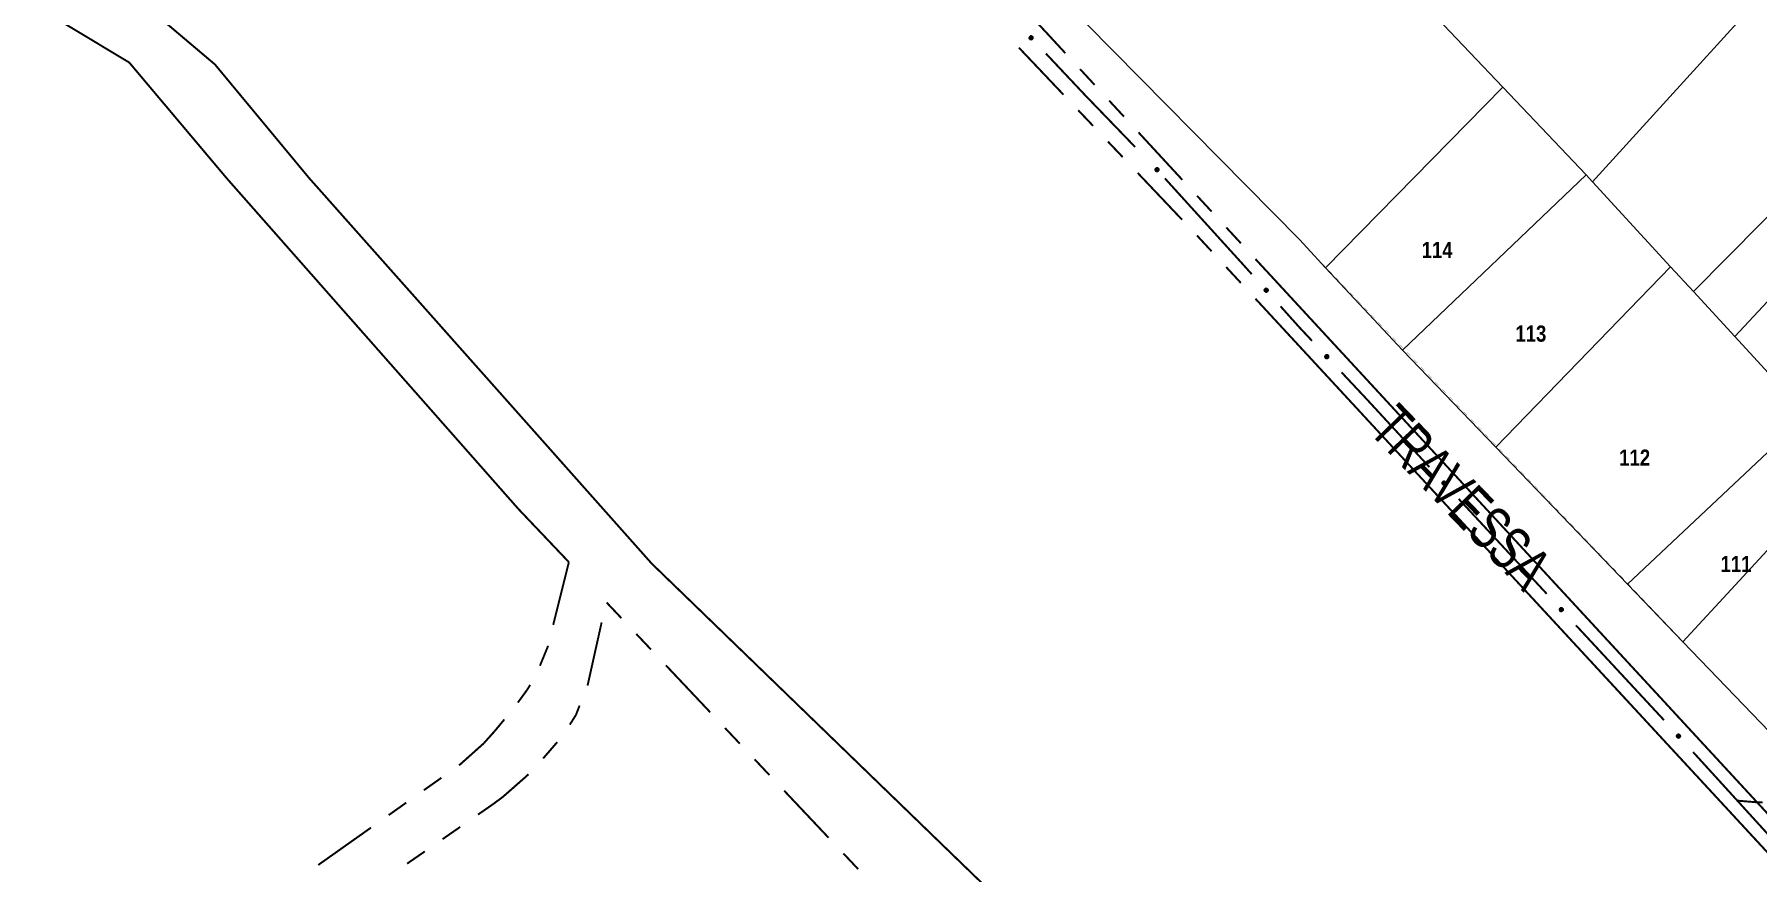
# Model space of a CAD drawing. Extents: x 201549 to 203722, y 4857623 to 4859778.
# Drawn here: x 202201.3 to 202361.1, y 4858928.5 to 4859006.3 of the extents above; entities that cross this region are included whole.
import ezdxf
from ezdxf.enums import TextEntityAlignment as Align

# ---------------------------------------------------------------- set-up
doc = ezdxf.new("R2010")
doc.units = 0
doc.header["$LTSCALE"] = 1.5
doc.header["$MEASUREMENT"] = 0
for name, color, linetype in [('CD-MALHA-LOTES', 40, 'CONTINUOUS'), ('RU-QUADRAS', 6, 'CONTINUOUS'), ('SV-CAMINHO-TRILHA', 20, 'CONTINUOUS'), ('SV-EIXO-RUA-N-PAV', 6, 'CONTINUOUS'), ('SV-RUA-NAO-PAV-S-GUIA-C-GUIA', 7, 'CONTINUOUS'), ('SV-TXT-RUA-N-PAV-S-GUIA-C-GUIA', 7, 'CONTINUOUS'), ('Th_NmrPort', 1, 'CONTINUOUS')]:
    doc.layers.add(name, color=color, linetype=linetype)
doc.styles.add('ARIAL', font='ARIAL.TTF')
doc.styles.get("Standard").update_dxf_attribs({"font": 'swisscbo.ttf'})

msp = doc.modelspace()

# ---------------------------------------------------------------- linework, layer by layer
at = {"layer": 'CD-MALHA-LOTES', "linetype": 'Continuous'}
for p, q in [((202363.32, 4859011.95), (202345.77, 4858992.62)), ((202295.95, 4859010.22), (202318.59, 4858987.26)), ((202337.44, 4859001.41), (202331.34, 4859007.85)), ((202337.44, 4859001.41), (202321.02, 4858984.66)), ((202345.17, 4858993.26), (202337.44, 4859001.41)), ((202373.81, 4859001.37), (202355.13, 4858982.44)), ((202358.96, 4858978.28), (202377.26, 4858997.89)), ((202345.17, 4858993.26), (202328.15, 4858977.02)), ((202345.77, 4858992.62), (202345.17, 4858993.26)), ((202353.01, 4858984.74), (202345.77, 4858992.62)), ((202318.59, 4858987.26), (202321.02, 4858984.66)), ((202321.02, 4858984.66), (202328.15, 4858977.02)), ((202353.01, 4858984.74), (202336.8, 4858968.01)), ((202355.13, 4858982.44), (202353.01, 4858984.74)), ((202358.96, 4858978.28), (202355.13, 4858982.44)), ((202363.47, 4858973.37), (202358.96, 4858978.28)), ((202328.15, 4858977.02), (202336.8, 4858968.01)), ((202349.02, 4858955.29), (202365.66, 4858970.98)), ((202336.8, 4858968.01), (202349.02, 4858955.29)), ((202354.15, 4858949.94), (202369.59, 4858966.71)), ((202349.02, 4858955.29), (202354.15, 4858949.94)), ((202354.15, 4858949.94), (202366.79, 4858936.78))]:
    msp.add_line(p, q, dxfattribs=at)
at = {"layer": 'RU-QUADRAS', "linetype": 'Continuous'}
for points in [[(202235.76, 4859163.26, 0.01, 0.01, 0), (202262.39, 4859206.94, 0.01, 0.01, 0.0046157096), (202425.84, 4859034.45, 0.01, 0.01, 0), (202399.09, 4858988.36, 0.01, 0.01, -0.0031617003), (202288.74, 4859106.89, 0.01, 0.01, 0)], [(202203.9, 4859110.57, 0.01, 0.01, 0), (202227.97, 4859155.4, 0.01, 0.01, 0), (202314.16, 4859063.99, 0.01, 0.01, 0), (202315.31, 4859065.1, 0.01, 0.01, 0), (202340.93, 4859035.3, 0.01, 0.01, 0), (202348.92, 4859026.47, 0.01, 0.01, 0), (202381.61, 4858993.5, 0.01, 0.01, 0), (202398.87, 4858975.05, 0.01, 0.01, 0.0176012615), (202366.79, 4858936.78, 0.01, 0.01, 0), (202318.59, 4858987.26, 0.01, 0.01, 0), (202273.34, 4859033.15, 0.01, 0.01, 0), (202275.98, 4859036.07, 0.01, 0.01, 0)]]:
    msp.add_lwpolyline(points, format="xyseb", close=True, dxfattribs=at)
at = {"layer": 'SV-CAMINHO-TRILHA', "const_width": 0.18}
for points in [[(202360.939253, 4858935.058922), (202360.814433, 4858935.072165)], [(202361.560326, 4858935.039734), (202360.939253, 4858935.058922)]]:
    msp.add_lwpolyline(points, dxfattribs=at)
at = {"layer": 'SV-EIXO-RUA-N-PAV'}
for points in [[(202293.684511, 4859006.16479), (202293.733413, 4859006.164009), (202293.775282, 4859006.153338), (202293.807642, 4859006.134387), (202293.83187, 4859006.110184), (202293.853868, 4859006.082632), (202293.869918, 4859006.04996), (202293.8797, 4859006.009752), (202293.879261, 4859005.960691), (202293.86551, 4859005.918518), (202293.848628, 4859005.885799), (202293.824846, 4859005.859082), (202293.797722, 4859005.838161), (202293.763233, 4859005.822611), (202293.722389, 4859005.813096), (202293.673067, 4859005.814732), (202293.632091, 4859005.825475), (202293.601273, 4859005.844627), (202293.574565, 4859005.868707), (202293.552444, 4859005.897105), (202293.536873, 4859005.929267), (202293.527368, 4859005.970407), (202293.529627, 4859006.019067), (202293.539875, 4859006.060057), (202293.55859, 4859006.091137), (202293.582888, 4859006.116897), (202293.610255, 4859006.139297), (202293.642425, 4859006.156798), (202293.684511, 4859006.16479)], [(202293.684511, 4859006.16479), (202293.733413, 4859006.164009), (202293.775282, 4859006.153338), (202293.807642, 4859006.134387), (202293.83187, 4859006.110184), (202293.853868, 4859006.082632), (202293.869918, 4859006.04996), (202293.8797, 4859006.009752), (202293.879261, 4859005.960691), (202293.86551, 4859005.918518), (202293.848628, 4859005.885799), (202293.824846, 4859005.859082), (202293.797722, 4859005.838161), (202293.763233, 4859005.822611), (202293.722389, 4859005.813096), (202293.673067, 4859005.814732), (202293.632091, 4859005.825475), (202293.601273, 4859005.844627), (202293.574565, 4859005.868707), (202293.552444, 4859005.897105), (202293.536873, 4859005.929267), (202293.527368, 4859005.970407), (202293.529627, 4859006.019067), (202293.539875, 4859006.060057), (202293.55859, 4859006.091137), (202293.582888, 4859006.116897), (202293.610255, 4859006.139297), (202293.642425, 4859006.156798), (202293.684511, 4859006.16479)], [(202305.368405, 4858993.927778), (202305.417285, 4858993.9261), (202305.458952, 4858993.914664), (202305.490958, 4858993.895122), (202305.514739, 4858993.870479), (202305.536228, 4858993.842528), (202305.551677, 4858993.809568), (202305.560719, 4858993.769187), (202305.559381, 4858993.720142), (202305.54486, 4858993.678229), (202305.527381, 4858993.645825), (202305.503112, 4858993.619548), (202305.475609, 4858993.599128), (202305.440841, 4858993.584213), (202305.39983, 4858993.575449), (202305.350546, 4858993.577988), (202305.309774, 4858993.58948), (202305.279312, 4858993.609195), (202305.25305, 4858993.63376), (202305.231453, 4858993.662558), (202305.216475, 4858993.695001), (202305.207725, 4858993.736308), (202305.210876, 4858993.784918), (202305.221874, 4858993.825714), (202305.241155, 4858993.856445), (202305.265922, 4858993.881756), (202305.293694, 4858993.90365), (202305.326181, 4858993.920559), (202305.368405, 4858993.927778)], [(202305.368405, 4858993.927778), (202305.417285, 4858993.9261), (202305.458952, 4858993.914664), (202305.490958, 4858993.895122), (202305.514739, 4858993.870479), (202305.536228, 4858993.842528), (202305.551677, 4858993.809568), (202305.560719, 4858993.769187), (202305.559381, 4858993.720142), (202305.54486, 4858993.678229), (202305.527381, 4858993.645825), (202305.503112, 4858993.619548), (202305.475609, 4858993.599128), (202305.440841, 4858993.584213), (202305.39983, 4858993.575449), (202305.350546, 4858993.577988), (202305.309774, 4858993.58948), (202305.279312, 4858993.609195), (202305.25305, 4858993.63376), (202305.231453, 4858993.662558), (202305.216475, 4858993.695001), (202305.207725, 4858993.736308), (202305.210876, 4858993.784918), (202305.221874, 4858993.825714), (202305.241155, 4858993.856445), (202305.265922, 4858993.881756), (202305.293694, 4858993.90365), (202305.326181, 4858993.920559), (202305.368405, 4858993.927778)], [(202315.489638, 4858982.744495), (202315.538505, 4858982.742499), (202315.580096, 4858982.73079), (202315.611975, 4858982.711041), (202315.635594, 4858982.686243), (202315.656901, 4858982.658152), (202315.672134, 4858982.625091), (202315.680912, 4858982.584653), (202315.679254, 4858982.535618), (202315.66446, 4858982.4938), (202315.646769, 4858982.461511), (202315.62233, 4858982.435393), (202315.594694, 4858982.415152), (202315.55983, 4858982.400465), (202315.518762, 4858982.391968), (202315.469496, 4858982.394829), (202315.4288, 4858982.406588), (202315.398467, 4858982.4265), (202315.372366, 4858982.451236), (202315.350957, 4858982.480175), (202315.336191, 4858982.512714), (202315.327711, 4858982.554078), (202315.331179, 4858982.602667), (202315.342443, 4858982.64339), (202315.361925, 4858982.673994), (202315.386856, 4858982.699143), (202315.414771, 4858982.720856), (202315.447367, 4858982.737552), (202315.489638, 4858982.744495)], [(202315.489638, 4858982.744495), (202315.538505, 4858982.742499), (202315.580096, 4858982.73079), (202315.611975, 4858982.711041), (202315.635594, 4858982.686243), (202315.656901, 4858982.658152), (202315.672134, 4858982.625091), (202315.680912, 4858982.584653), (202315.679254, 4858982.535618), (202315.66446, 4858982.4938), (202315.646769, 4858982.461511), (202315.62233, 4858982.435393), (202315.594694, 4858982.415152), (202315.55983, 4858982.400465), (202315.518762, 4858982.391968), (202315.469496, 4858982.394829), (202315.4288, 4858982.406588), (202315.398467, 4858982.4265), (202315.372366, 4858982.451236), (202315.350957, 4858982.480175), (202315.336191, 4858982.512714), (202315.327711, 4858982.554078), (202315.331179, 4858982.602667), (202315.342443, 4858982.64339), (202315.361925, 4858982.673994), (202315.386856, 4858982.699143), (202315.414771, 4858982.720856), (202315.447367, 4858982.737552), (202315.489638, 4858982.744495)], [(202321.144438, 4858976.231274), (202321.095538, 4858976.23217), (202321.053694, 4858976.24294), (202321.021379, 4858976.261968), (202320.997208, 4858976.286228), (202320.975275, 4858976.313832), (202320.959302, 4858976.346542), (202320.949616, 4858976.386773), (202320.950171, 4858976.435833), (202320.964021, 4858976.477973), (202320.980981, 4858976.510652), (202321.004826, 4858976.537312), (202321.032, 4858976.55817), (202321.066525, 4858976.573638), (202321.107391, 4858976.583056), (202321.156709, 4858976.581304), (202321.19766, 4858976.570464), (202321.228433, 4858976.551239), (202321.255084, 4858976.527096), (202321.277138, 4858976.498646), (202321.292632, 4858976.466447), (202321.30204, 4858976.425284), (202321.299666, 4858976.37663), (202321.289321, 4858976.335664), (202321.270533, 4858976.304629), (202321.246173, 4858976.278926), (202321.218754, 4858976.256591), (202321.186542, 4858976.239166), (202321.144438, 4858976.231274)], [(202332.020096, 4858964.497225), (202331.971204, 4858964.498517), (202331.929449, 4858964.509625), (202331.897289, 4858964.528913), (202331.873315, 4858964.553368), (202331.851606, 4858964.581149), (202331.835898, 4858964.613986), (202331.826538, 4858964.654294), (202331.82749, 4858964.703348), (202331.84168, 4858964.745375), (202331.858903, 4858964.777916), (202331.882964, 4858964.804383), (202331.910305, 4858964.82502), (202331.944954, 4858964.840208), (202331.985895, 4858964.849295), (202332.035197, 4858964.847145), (202332.076059, 4858964.835974), (202332.106675, 4858964.8165), (202332.13313, 4858964.792143), (202332.154953, 4858964.763515), (202332.170187, 4858964.731192), (202332.179262, 4858964.689955), (202332.176494, 4858964.641321), (202332.165818, 4858964.60044), (202332.14678, 4858964.569558), (202332.122213, 4858964.544053), (202332.094614, 4858964.52194), (202332.062262, 4858964.504776), (202332.020096, 4858964.497225)], [(202342.895276, 4858952.760933), (202342.846381, 4858952.762082), (202342.804593, 4858952.773067), (202342.772377, 4858952.792261), (202342.748331, 4858952.816645), (202342.72654, 4858952.844362), (202342.710736, 4858952.877153), (202342.701257, 4858952.917434), (202342.702065, 4858952.96649), (202342.716132, 4858953.008558), (202342.733259, 4858953.041149), (202342.757242, 4858953.067687), (202342.784522, 4858953.088404), (202342.819127, 4858953.103694), (202342.860041, 4858953.112902), (202342.909349, 4858953.110896), (202342.950243, 4858953.099845), (202342.980917, 4858953.080462), (202343.007443, 4858953.056182), (202343.029351, 4858953.027619), (202343.044679, 4858952.995341), (202343.053875, 4858952.95413), (202343.05125, 4858952.905489), (202343.040694, 4858952.864576), (202343.021747, 4858952.833638), (202342.997255, 4858952.808061), (202342.969721, 4858952.785867), (202342.93742, 4858952.768608), (202342.895276, 4858952.760933)], [(202353.764904, 4858941.021454), (202353.716022, 4858941.023063), (202353.674339, 4858941.034441), (202353.642306, 4858941.053938), (202353.618491, 4858941.078548), (202353.596962, 4858941.106469), (202353.581468, 4858941.139408), (202353.572369, 4858941.179776), (202353.573639, 4858941.228822), (202353.588102, 4858941.270756), (202353.605536, 4858941.303184), (202353.629767, 4858941.329495), (202353.657242, 4858941.349954), (202353.691989, 4858941.364917), (202353.732988, 4858941.373738), (202353.782275, 4858941.371268), (202353.823063, 4858941.359832), (202353.853553, 4858941.340161), (202353.879849, 4858941.315632), (202353.901486, 4858941.286864), (202353.916509, 4858941.254442), (202353.925317, 4858941.213147), (202353.922234, 4858941.164533), (202353.911293, 4858941.123721), (202353.892055, 4858941.092964), (202353.867323, 4858941.067618), (202353.839581, 4858941.045685), (202353.807119, 4858941.028731), (202353.764904, 4858941.021454)]]:
    msp.add_lwpolyline(points, close=True, dxfattribs=at)
for points in [[(202293.527368, 4859005.970407), (202293.722389, 4859005.813096)], [(202293.527368, 4859005.970407), (202293.722389, 4859005.813096)], [(202293.529627, 4859006.019067), (202293.763233, 4859005.822611)], [(202293.529627, 4859006.019067), (202293.763233, 4859005.822611)], [(202293.532243, 4859005.99299), (202293.740352, 4859005.819719)], [(202293.532243, 4859005.99299), (202293.740352, 4859005.819719)], [(202293.535509, 4859006.037295), (202293.776471, 4859005.83311)], [(202293.535509, 4859006.037295), (202293.776471, 4859005.83311)], [(202293.536873, 4859005.929267), (202293.673067, 4859005.814732)], [(202293.536873, 4859005.929267), (202293.673067, 4859005.814732)], [(202293.537628, 4859005.947458), (202293.692072, 4859005.819244)], [(202293.537628, 4859005.947458), (202293.692072, 4859005.819244)], [(202293.539875, 4859006.060057), (202293.797722, 4859005.838161)], [(202293.539875, 4859006.060057), (202293.797722, 4859005.838161)], [(202293.548096, 4859005.910461), (202293.647825, 4859005.824439)], [(202293.548096, 4859005.910461), (202293.647825, 4859005.824439)], [(202293.551051, 4859006.072543), (202293.80885, 4859005.850475)], [(202293.551051, 4859006.072543), (202293.80885, 4859005.850475)], [(202293.552444, 4859005.897105), (202293.632091, 4859005.825475)], [(202293.552444, 4859005.897105), (202293.632091, 4859005.825475)], [(202293.55859, 4859006.091137), (202293.824846, 4859005.859082)], [(202293.55859, 4859006.091137), (202293.824846, 4859005.859082)], [(202293.572205, 4859006.10183), (202293.833629, 4859005.87193)], [(202293.572205, 4859006.10183), (202293.833629, 4859005.87193)], [(202293.582888, 4859006.116897), (202293.848628, 4859005.885799)], [(202293.582888, 4859006.116897), (202293.848628, 4859005.885799)], [(202293.599965, 4859006.126091), (202293.854958, 4859005.907003)], [(202293.599965, 4859006.126091), (202293.854958, 4859005.907003)], [(202293.610255, 4859006.139297), (202293.86551, 4859005.918518)], [(202293.610255, 4859006.139297), (202293.86551, 4859005.918518)], [(202293.629479, 4859006.144507), (202293.869564, 4859005.943244)], [(202293.629479, 4859006.144507), (202293.869564, 4859005.943244)], [(202293.642425, 4859006.156798), (202293.879261, 4859005.960691)], [(202293.642425, 4859006.156798), (202293.879261, 4859005.960691)], [(202293.662735, 4859006.158949), (202293.875695, 4859005.986498)], [(202293.662735, 4859006.158949), (202293.875695, 4859005.986498)], [(202293.684511, 4859006.16479), (202293.8797, 4859006.009752)], [(202293.684511, 4859006.16479), (202293.8797, 4859006.009752)], [(202293.711131, 4859006.163282), (202293.869433, 4859006.034952)], [(202293.711131, 4859006.163282), (202293.869433, 4859006.034952)], [(202293.733413, 4859006.164009), (202293.869918, 4859006.04996)], [(202293.733413, 4859006.164009), (202293.869918, 4859006.04996)], [(202293.757307, 4859006.158029), (202293.855107, 4859006.072065)], [(202293.757307, 4859006.158029), (202293.855107, 4859006.072065)], [(202293.775282, 4859006.153338), (202293.853868, 4859006.082632)], [(202293.775282, 4859006.153338), (202293.853868, 4859006.082632)], [(202305.207725, 4858993.736308), (202305.39983, 4858993.575449)], [(202305.207725, 4858993.736308), (202305.39983, 4858993.575449)], [(202305.210876, 4858993.784918), (202305.440841, 4858993.584213)], [(202305.210876, 4858993.784918), (202305.440841, 4858993.584213)], [(202305.213014, 4858993.758798), (202305.417911, 4858993.581741)], [(202305.213014, 4858993.758798), (202305.417911, 4858993.581741)], [(202305.216475, 4858993.695001), (202305.350546, 4858993.577988)], [(202305.216475, 4858993.695001), (202305.350546, 4858993.577988)], [(202305.217092, 4858993.803036), (202305.45427, 4858993.594468)], [(202305.217092, 4858993.803036), (202305.45427, 4858993.594468)], [(202305.217563, 4858993.713175), (202305.369631, 4858993.582151)], [(202305.217563, 4858993.713175), (202305.369631, 4858993.582151)], [(202305.221874, 4858993.825714), (202305.475609, 4858993.599128)], [(202305.221874, 4858993.825714), (202305.475609, 4858993.599128)], [(202305.227351, 4858993.675993), (202305.325486, 4858993.588157)], [(202305.227351, 4858993.675993), (202305.325486, 4858993.588157)], [(202305.231453, 4858993.662558), (202305.309774, 4858993.58948)], [(202305.231453, 4858993.662558), (202305.309774, 4858993.58948)], [(202305.233277, 4858993.837993), (202305.486961, 4858993.611236)], [(202305.233277, 4858993.837993), (202305.486961, 4858993.611236)], [(202305.241155, 4858993.856445), (202305.503112, 4858993.619548)], [(202305.241155, 4858993.856445), (202305.503112, 4858993.619548)], [(202305.254965, 4858993.866887), (202305.51213, 4858993.632233)], [(202305.254965, 4858993.866887), (202305.51213, 4858993.632233)], [(202305.265922, 4858993.881756), (202305.527381, 4858993.645825)], [(202305.265922, 4858993.881756), (202305.527381, 4858993.645825)], [(202305.283165, 4858993.890635), (202305.534098, 4858993.666909)], [(202305.283165, 4858993.890635), (202305.534098, 4858993.666909)], [(202305.293694, 4858993.90365), (202305.54486, 4858993.678229)], [(202305.293694, 4858993.90365), (202305.54486, 4858993.678229)], [(202305.313012, 4858993.908507), (202305.549366, 4858993.702876)], [(202305.313012, 4858993.908507), (202305.549366, 4858993.702876)], [(202305.326181, 4858993.920559), (202305.559381, 4858993.720142)], [(202305.326181, 4858993.920559), (202305.559381, 4858993.720142)], [(202305.346526, 4858993.922337), (202305.556289, 4858993.746011)], [(202305.346526, 4858993.922337), (202305.556289, 4858993.746011)], [(202305.368405, 4858993.927778), (202305.560719, 4858993.769187)], [(202305.368405, 4858993.927778), (202305.560719, 4858993.769187)], [(202305.394993, 4858993.925782), (202305.550916, 4858993.794571)], [(202305.394993, 4858993.925782), (202305.550916, 4858993.794571)], [(202305.417285, 4858993.9261), (202305.551677, 4858993.809568)], [(202305.417285, 4858993.9261), (202305.551677, 4858993.809568)], [(202305.441065, 4858993.919683), (202305.537273, 4858993.831941)], [(202305.441065, 4858993.919683), (202305.537273, 4858993.831941)], [(202305.458952, 4858993.914664), (202305.536228, 4858993.842528)], [(202305.458952, 4858993.914664), (202305.536228, 4858993.842528)], [(202315.327711, 4858982.554078), (202315.518762, 4858982.391968)], [(202315.327711, 4858982.554078), (202315.518762, 4858982.391968)], [(202315.331179, 4858982.602667), (202315.55983, 4858982.400465)], [(202315.331179, 4858982.602667), (202315.55983, 4858982.400465)], [(202315.333147, 4858982.576533), (202315.536884, 4858982.398143)], [(202315.333147, 4858982.576533), (202315.536884, 4858982.398143)], [(202315.336191, 4858982.512714), (202315.469496, 4858982.394829)], [(202315.336191, 4858982.512714), (202315.469496, 4858982.394829)], [(202315.337398, 4858982.530882), (202315.488607, 4858982.398868)], [(202315.337398, 4858982.530882), (202315.488607, 4858982.398868)], [(202315.337513, 4858982.620743), (202315.573325, 4858982.410632)], [(202315.337513, 4858982.620743), (202315.573325, 4858982.410632)], [(202315.342443, 4858982.64339), (202315.594694, 4858982.415152)], [(202315.342443, 4858982.64339), (202315.594694, 4858982.415152)], [(202315.346943, 4858982.493636), (202315.444503, 4858982.405161)], [(202315.346943, 4858982.493636), (202315.444503, 4858982.405161)], [(202315.350957, 4858982.480175), (202315.4288, 4858982.406588)], [(202315.350957, 4858982.480175), (202315.4288, 4858982.406588)], [(202315.353926, 4858982.655594), (202315.606125, 4858982.427186)], [(202315.353926, 4858982.655594), (202315.606125, 4858982.427186)], [(202315.361925, 4858982.673994), (202315.62233, 4858982.435393)], [(202315.361925, 4858982.673994), (202315.62233, 4858982.435393)], [(202315.375802, 4858982.684346), (202315.63143, 4858982.448018)], [(202315.375802, 4858982.684346), (202315.63143, 4858982.448018)], [(202315.386856, 4858982.699143), (202315.646769, 4858982.461511)], [(202315.386856, 4858982.699143), (202315.646769, 4858982.461511)], [(202315.404156, 4858982.707909), (202315.653624, 4858982.482551)], [(202315.404156, 4858982.707909), (202315.653624, 4858982.482551)], [(202315.414771, 4858982.720856), (202315.66446, 4858982.4938)], [(202315.414771, 4858982.720856), (202315.66446, 4858982.4938)], [(202315.434119, 4858982.725586), (202315.669127, 4858982.518418)], [(202315.434119, 4858982.725586), (202315.669127, 4858982.518418)], [(202315.447367, 4858982.737552), (202315.679254, 4858982.535618)], [(202315.447367, 4858982.737552), (202315.679254, 4858982.535618)], [(202315.467724, 4858982.739197), (202315.676331, 4858982.561506)], [(202315.467724, 4858982.739197), (202315.676331, 4858982.561506)], [(202315.489638, 4858982.744495), (202315.680912, 4858982.584653)], [(202315.489638, 4858982.744495), (202315.680912, 4858982.584653)], [(202315.516212, 4858982.742326), (202315.671275, 4858982.6101)], [(202315.516212, 4858982.742326), (202315.671275, 4858982.6101)], [(202315.538505, 4858982.742499), (202315.672134, 4858982.625091)], [(202315.538505, 4858982.742499), (202315.672134, 4858982.625091)], [(202315.562243, 4858982.735927), (202315.657876, 4858982.647558)], [(202315.562243, 4858982.735927), (202315.657876, 4858982.647558)], [(202315.580096, 4858982.73079), (202315.656901, 4858982.658152)], [(202315.580096, 4858982.73079), (202315.656901, 4858982.658152)], [(202321.144438, 4858976.231274), (202320.949616, 4858976.386773)], [(202321.186542, 4858976.239166), (202320.950171, 4858976.435833)], [(202321.166227, 4858976.237063), (202320.953676, 4858976.410017)], [(202321.095538, 4858976.23217), (202320.959302, 4858976.346542)], [(202321.117821, 4858976.232844), (202320.959823, 4858976.361549)], [(202321.199517, 4858976.251426), (202320.959909, 4858976.453256)], [(202321.218754, 4858976.256591), (202320.964021, 4858976.477973)], [(202321.071658, 4858976.238207), (202320.974061, 4858976.324402)], [(202321.229075, 4858976.269773), (202320.974601, 4858976.489463)], [(202321.053694, 4858976.24294), (202320.975275, 4858976.313832)], [(202321.246173, 4858976.278926), (202320.980981, 4858976.510652)], [(202321.256892, 4858976.293968), (202320.996012, 4858976.524486)], [(202321.270533, 4858976.304629), (202321.004826, 4858976.537312)], [(202321.278115, 4858976.323205), (202321.020842, 4858976.545882)], [(202321.289321, 4858976.335664), (202321.032, 4858976.55817)], [(202321.29374, 4858976.358416), (202321.053262, 4858976.56317)], [(202321.299666, 4858976.37663), (202321.066525, 4858976.573638)], [(202321.297111, 4858976.402713), (202321.089413, 4858976.576475)], [(202321.30204, 4858976.425284), (202321.107391, 4858976.583056)], [(202321.291834, 4858976.448257), (202321.137694, 4858976.576836)], [(202321.292632, 4858976.466447), (202321.156709, 4858976.581304)], [(202321.281454, 4858976.485279), (202321.181928, 4858976.571537)], [(202321.277138, 4858976.498646), (202321.19766, 4858976.570464)], [(202332.020096, 4858964.497225), (202331.826538, 4858964.654294)], [(202332.062262, 4858964.504776), (202331.82749, 4858964.703348)], [(202332.041931, 4858964.502838), (202331.830786, 4858964.677505)], [(202331.971204, 4858964.498517), (202331.835898, 4858964.613986)], [(202331.993493, 4858964.499011), (202331.836541, 4858964.628989)], [(202332.075336, 4858964.516932), (202331.837368, 4858964.720693)], [(202332.094614, 4858964.52194), (202331.84168, 4858964.745375)], [(202331.947374, 4858964.504746), (202331.850478, 4858964.591728)], [(202331.929449, 4858964.509625), (202331.851606, 4858964.581149)], [(202332.105041, 4858964.535039), (202331.852352, 4858964.756779)], [(202332.122213, 4858964.544053), (202331.858903, 4858964.777916)], [(202332.133053, 4858964.559008), (202331.874046, 4858964.791628)], [(202332.14678, 4858964.569558), (202331.882964, 4858964.804383)], [(202332.154512, 4858964.588072), (202331.899049, 4858964.812822)], [(202332.165818, 4858964.60044), (202331.910305, 4858964.82502)], [(202332.170422, 4858964.623155), (202331.931607, 4858964.829848)], [(202332.176494, 4858964.641321), (202331.944954, 4858964.840208)], [(202332.174151, 4858964.667424), (202331.967864, 4858964.84286)], [(202332.179262, 4858964.689955), (202331.985895, 4858964.849295)], [(202332.169242, 4858964.71301), (202332.016146, 4858964.842831)], [(202332.170187, 4858964.731192), (202332.035197, 4858964.847145)], [(202332.159161, 4858964.750114), (202332.060337, 4858964.837174)], [(202332.154953, 4858964.763515), (202332.076059, 4858964.835974)], [(202343.040694, 4858952.864576), (202342.784522, 4858953.088404)], [(202343.045231, 4858952.887305), (202342.80581, 4858953.093295)], [(202343.05125, 4858952.905489), (202342.819127, 4858953.103694)], [(202343.04883, 4858952.931584), (202342.842029, 4858953.106414)], [(202343.053875, 4858952.95413), (202342.860041, 4858953.112902)], [(202343.043788, 4858952.977155), (202342.890311, 4858953.106526)], [(202343.044679, 4858952.995341), (202342.909349, 4858953.110896)], [(202343.033598, 4858953.01423), (202342.934518, 4858953.100999)], [(202343.029351, 4858953.027619), (202342.950243, 4858953.099845)], [(202342.895276, 4858952.760933), (202342.701257, 4858952.917434)], [(202342.93742, 4858952.768608), (202342.702065, 4858952.96649)], [(202342.917095, 4858952.76661), (202342.705437, 4858952.940657)], [(202342.846381, 4858952.762082), (202342.710736, 4858952.877153)], [(202342.868668, 4858952.762641), (202342.711334, 4858952.892157)], [(202342.950458, 4858952.780802), (202342.711892, 4858952.983863)], [(202342.969721, 4858952.785867), (202342.716132, 4858953.008558)], [(202342.822532, 4858952.768241), (202342.725381, 4858952.854937)], [(202342.804593, 4858952.773067), (202342.72654, 4858952.844362)], [(202342.98011, 4858952.798996), (202342.726771, 4858953.019994)], [(202342.997255, 4858952.808061), (202342.733259, 4858953.041149)], [(202343.008051, 4858952.823048), (202342.748362, 4858953.054906)], [(202343.021747, 4858952.833638), (202342.757242, 4858953.067687)], [(202343.029424, 4858952.852175), (202342.773302, 4858953.076174)], [(202353.764904, 4858941.021454), (202353.572369, 4858941.179776)], [(202353.807119, 4858941.028731), (202353.573639, 4858941.228822)], [(202353.786775, 4858941.026925), (202353.576767, 4858941.202958)], [(202353.716022, 4858941.023063), (202353.581468, 4858941.139408)], [(202353.738313, 4858941.023412), (202353.582208, 4858941.154406)], [(202353.820271, 4858941.040802), (202353.583629, 4858941.246102)], [(202353.839581, 4858941.045685), (202353.588102, 4858941.270756)], [(202353.692233, 4858941.029447), (202353.595903, 4858941.117055)], [(202353.674339, 4858941.034441), (202353.596962, 4858941.106469)], [(202353.850093, 4858941.058715), (202353.598848, 4858941.282091)], [(202353.867323, 4858941.067618), (202353.605536, 4858941.303184)], [(202353.878259, 4858941.082503), (202353.620768, 4858941.316798)], [(202353.892055, 4858941.092964), (202353.629767, 4858941.329495)], [(202353.899907, 4858941.111427), (202353.645907, 4858941.33783)], [(202353.911293, 4858941.123721), (202353.657242, 4858941.349954)], [(202353.916044, 4858941.146406), (202353.678575, 4858941.354644)], [(202353.922234, 4858941.164533), (202353.691989, 4858941.364917)], [(202353.92006, 4858941.19065), (202353.714916, 4858941.367421)], [(202353.925317, 4858941.213147), (202353.732988, 4858941.373738)], [(202353.915447, 4858941.236266), (202353.763197, 4858941.367078)], [(202353.916509, 4858941.254442), (202353.782275, 4858941.371268)], [(202353.905607, 4858941.273435), (202353.807349, 4858941.361134)], [(202353.901486, 4858941.286864), (202353.823063, 4858941.359832)]]:
    msp.add_lwpolyline(points, dxfattribs=at)
at = {"layer": 'SV-EIXO-RUA-N-PAV', "const_width": 0.18}
for points in [[(202295.073813, 4859004.528537), (202298.501214, 4859000.888081)], [(202295.073813, 4859004.528537), (202298.501214, 4859000.888081)], [(202298.501214, 4859000.888081), (202298.642675, 4859000.737826)], [(202298.501214, 4859000.888081), (202298.642675, 4859000.737826)], [(202298.642675, 4859000.737826), (202303.358377, 4858995.847469)], [(202298.642675, 4859000.737826), (202303.358377, 4858995.847469)], [(202306.110973, 4858992.945691), (202312.83114, 4858985.540331)], [(202306.110973, 4858992.945691), (202312.83114, 4858985.540331)], [(202312.83114, 4858985.540331), (202313.341293, 4858984.978162)], [(202312.83114, 4858985.540331), (202313.341293, 4858984.978162)], [(202313.341293, 4858984.978162), (202314.169158, 4858984.053836)], [(202313.341293, 4858984.978162), (202314.169158, 4858984.053836)], [(202316.837836, 4858981.074212), (202318.172175, 4858979.5844)], [(202316.837836, 4858981.074212), (202318.172175, 4858979.5844)], [(202318.172175, 4858979.5844), (202318.58, 4858979.129057)], [(202318.172175, 4858979.5844), (202318.58, 4858979.129057)], [(202319.075253, 4858978.600518), (202318.58, 4858979.129057)], [(202319.75901, 4858977.870808), (202319.075253, 4858978.600518)], [(202324.795723, 4858972.495586), (202322.494035, 4858974.951966)], [(202325.225306, 4858972.029635), (202324.795723, 4858972.495586)], [(202330.647971, 4858966.147909), (202325.225306, 4858972.029635)], [(202333.634183, 4858962.908896), (202333.359304, 4858963.207046)], [(202334.038419, 4858962.473016), (202333.634183, 4858962.908896)], [(202341.518308, 4858954.40758), (202334.038419, 4858962.473016)], [(202352.401943, 4858942.679559), (202344.238805, 4858951.475192)], [(202359.200477, 4858935.211985), (202355.095713, 4858939.722614)], [(202359.807057, 4858934.545429), (202359.200477, 4858935.211985)], [(202359.818165, 4858935.158475), (202359.200477, 4858935.211985)], [(202362.955423, 4858931.085764), (202359.807057, 4858934.545429)], [(202360.814433, 4858935.072165), (202359.818165, 4858935.158475)]]:
    msp.add_lwpolyline(points, dxfattribs=at)
at = {"layer": 'SV-RUA-NAO-PAV-S-GUIA-C-GUIA', "const_width": 0.18}
for points in [[(201859.028462, 4859149.223839), (201923.882351, 4859122.176509), (201973.814754, 4859100.237797), (202002.536082, 4859087.618557), (202025.703984, 4859077.969041), (202061.213883, 4859063.179039), (202126.544697, 4859037.640996), (202191.964071, 4859016.521283), (202203.220762, 4859013.398754), (202210.682572, 4859009.712548), (202218.005915, 4859003.519052), (202226.748186, 4858992.968193), (202258.505155, 4858957.216495), (202318.584969, 4858899.062128)], [(201859.028462, 4859149.223839), (201923.882351, 4859122.176509), (201973.814754, 4859100.237797), (202002.536082, 4859087.618557), (202025.703984, 4859077.969041), (202061.213883, 4859063.179039), (202126.544697, 4859037.640996), (202191.964071, 4859016.521283), (202203.220762, 4859013.398754), (202210.682572, 4859009.712548), (202218.005915, 4859003.519052), (202226.748186, 4858992.968193), (202258.505155, 4858957.216495), (202318.584969, 4858899.062128)], [(201859.066633, 4859146.719947), (201882.807408, 4859137.2829), (201932.113533, 4859116.781263), (202023.56701, 4859076.484536), (202055.557423, 4859063.651338), (202073.497897, 4859054.283882), (202120.784859, 4859035.056461), (202185.136596, 4859012.588709), (202196.441882, 4859009.767156), (202203.096011, 4859007.883291), (202210.060449, 4859003.694121), (202219.153623, 4858992.893702), (202246.175316, 4858962.246412), (202250.835052, 4858957.340206)], [(201859.066633, 4859146.719947), (201882.807408, 4859137.2829), (201932.113533, 4859116.781263), (202023.56701, 4859076.484536), (202055.557423, 4859063.651338), (202073.497897, 4859054.283882), (202120.784859, 4859035.056461), (202185.136596, 4859012.588709), (202196.441882, 4859009.767156), (202203.096011, 4859007.883291), (202210.060449, 4859003.694121), (202219.153623, 4858992.893702), (202246.175316, 4858962.246412), (202250.835052, 4858957.340206)], [(202318.585681, 4858981.045359), (202375.850118, 4858919.006972), (202406.755485, 4858888.811313), (202418.582189, 4858876.174739), (202457.692817, 4858834.385888), (202526.282239, 4858763.924023), (202540.597938, 4858748.360825), (202559.278351, 4858781.082474), (202569.917526, 4858798.649485), (202563.522843, 4858805.617436), (202529.033623, 4858841.06623), (202497.909206, 4858872.824618), (202467.668284, 4858907.49019), (202424.334233, 4858953.765118), (202419.282654, 4858959.024078), (202395.214661, 4858984.080132), (202372.316186, 4859008.76432), (202326.670103, 4859056.804124), (202318.586408, 4859064.715287)], [(202296.881079, 4859004.559403), (202292.811467, 4859008.968286)], [(202296.881079, 4859004.559403), (202292.811467, 4859008.968286)], [(202296.701099, 4859000.716049), (202292.57282, 4859005.070049)], [(202296.701099, 4859000.716049), (202292.57282, 4859005.070049)], [(202299.594155, 4859001.620147), (202298.237617, 4859003.089775)], [(202299.594155, 4859001.620147), (202298.237617, 4859003.089775)], [(202302.30723, 4858998.680892), (202300.950692, 4859000.15052)], [(202302.30723, 4858998.680892), (202300.950692, 4859000.15052)], [(202299.453285, 4858997.813383), (202298.077192, 4858999.264716)], [(202299.453285, 4858997.813383), (202298.077192, 4858999.264716)], [(202302.205471, 4858994.910717), (202300.829378, 4858996.36205)], [(202302.205471, 4858994.910717), (202300.829378, 4858996.36205)], [(202307.73338, 4858992.802381), (202303.663767, 4858997.211264)], [(202307.73338, 4858992.802381), (202303.663767, 4858997.211264)], [(202307.709843, 4858989.105384), (202303.581564, 4858993.459383)], [(202307.709843, 4858989.105384), (202303.581564, 4858993.459383)], [(202310.446455, 4858989.863125), (202309.089918, 4858991.332753)], [(202310.446455, 4858989.863125), (202309.089918, 4858991.332753)], [(202313.159531, 4858986.92387), (202311.802993, 4858988.393498)], [(202313.159531, 4858986.92387), (202311.802993, 4858988.393498)], [(202310.440378, 4858986.182448), (202309.082832, 4858987.651145)], [(202310.440378, 4858986.182448), (202309.082832, 4858987.651145)], [(202318.585681, 4858981.045359), (202314.516068, 4858985.454242)], [(202318.585681, 4858981.045359), (202314.516068, 4858985.454242)], [(202313.155468, 4858983.245054), (202311.797923, 4858984.713751)], [(202313.155468, 4858983.245054), (202311.797923, 4858984.713751)], [(202318.585649, 4858977.370266), (202314.513013, 4858981.776357)], [(202318.585649, 4858977.370266), (202314.513013, 4858981.776357)], [(202318.585649, 4858977.370266), (202374.14505, 4858917.261829), (202405.011399, 4858887.104291), (202418.552271, 4858872.636165), (202455.927819, 4858832.70121), (202524.504448, 4858762.252487), (202563.225698, 4858719.612693), (202595.416012, 4858684.554781), (202625.13659, 4858653.891855), (202656.829704, 4858618.431384), (202673.455837, 4858599.628108), (202693.126151, 4858581.137909), (202720.939641, 4858552.319247), (202748.537629, 4858526.5033), (202771.893894, 4858500.219096), (202791.309873, 4858483.253772)], [(202250.835052, 4858957.340206), (202249.383844, 4858951.518351)], [(202250.835052, 4858957.340206), (202249.383844, 4858951.518351)], [(202255.709687, 4858952.137108), (202254.337453, 4858953.59209)], [(202255.709687, 4858952.137108), (202254.337453, 4858953.59209)], [(202253.873002, 4858951.747908), (202252.786168, 4858946.867459)], [(202253.873002, 4858951.747908), (202252.786168, 4858946.867459)], [(202258.454156, 4858949.227144), (202257.081922, 4858950.682126)], [(202258.454156, 4858949.227144), (202257.081922, 4858950.682126)], [(202248.882613, 4858949.507548), (202248.151093, 4858947.724074)], [(202248.882613, 4858949.507548), (202248.151093, 4858947.724074)], [(202248.900108, 4858949.577733), (202248.882613, 4858949.507548)], [(202248.900108, 4858949.577733), (202248.882613, 4858949.507548)], [(202252.786168, 4858946.867459), (202252.57776, 4858945.9316)], [(202252.786168, 4858946.867459), (202252.57776, 4858945.9316)], [(202263.943094, 4858943.407216), (202259.826391, 4858947.772162)], [(202263.943094, 4858943.407216), (202259.826391, 4858947.772162)], [(202246.950625, 4858945.471449), (202246.102625, 4858944.309473)], [(202246.950625, 4858945.471449), (202246.102625, 4858944.309473)], [(202247.248579, 4858945.947371), (202246.950625, 4858945.471449)], [(202247.248579, 4858945.947371), (202246.950625, 4858945.471449)], [(202252.57776, 4858945.9316), (202252.562664, 4858945.893247)], [(202252.57776, 4858945.9316), (202252.562664, 4858945.893247)], [(202251.830166, 4858944.032213), (202251.484628, 4858943.154315)], [(202251.830166, 4858944.032213), (202251.484628, 4858943.154315)], [(202244.216131, 4858941.97719), (202243.941035, 4858941.645533)], [(202244.216131, 4858941.97719), (202243.941035, 4858941.645533)], [(202244.854554, 4858942.746876), (202244.216131, 4858941.97719)], [(202244.854554, 4858942.746876), (202244.216131, 4858941.97719)], [(202251.484628, 4858943.154315), (202250.922674, 4858942.259608)], [(202251.484628, 4858943.154315), (202250.922674, 4858942.259608)], [(202266.687563, 4858940.497252), (202265.315329, 4858941.952234)], [(202266.687563, 4858940.497252), (202265.315329, 4858941.952234)], [(202242.935394, 4858940.521921), (202241.398312, 4858939.148657)], [(202242.935394, 4858940.521921), (202241.398312, 4858939.148657)], [(202243.561498, 4858941.221473), (202242.935394, 4858940.521921)], [(202243.561498, 4858941.221473), (202242.935394, 4858940.521921)], [(202243.941035, 4858941.645533), (202243.561498, 4858941.221473)], [(202243.941035, 4858941.645533), (202243.561498, 4858941.221473)], [(202249.75399, 4858940.638109), (202248.445653, 4858939.125411)], [(202249.75399, 4858940.638109), (202248.445653, 4858939.125411)], [(202241.398312, 4858939.148657), (202240.710067, 4858938.533763)], [(202241.398312, 4858939.148657), (202240.710067, 4858938.533763)], [(202269.432032, 4858937.587289), (202268.059798, 4858939.042271)], [(202269.432032, 4858937.587289), (202268.059798, 4858939.042271)], [(202239.015352, 4858937.332844), (202237.383171, 4858936.176996)], [(202239.015352, 4858937.332844), (202237.383171, 4858936.176996)], [(202240.710067, 4858938.533763), (202240.647389, 4858938.488895)], [(202240.710067, 4858938.533763), (202240.647389, 4858938.488895)], [(202246.938411, 4858937.515449), (202244.840023, 4858935.670951)], [(202246.938411, 4858937.515449), (202244.840023, 4858935.670951)], [(202247.082044, 4858937.663373), (202246.938411, 4858937.515449)], [(202247.082044, 4858937.663373), (202246.938411, 4858937.515449)], [(202244.692008, 4858935.540844), (202244.044946, 4858935.06544)], [(202244.692008, 4858935.540844), (202244.044946, 4858935.06544)], [(202244.840023, 4858935.670951), (202244.692008, 4858935.540844)], [(202244.840023, 4858935.670951), (202244.692008, 4858935.540844)], [(202274.920971, 4858931.767361), (202270.804267, 4858936.132307)], [(202274.920971, 4858931.767361), (202270.804267, 4858936.132307)], [(202235.75099, 4858935.021148), (202234.118808, 4858933.8653)], [(202235.75099, 4858935.021148), (202234.118808, 4858933.8653)], [(202243.70214, 4858934.813577), (202242.407606, 4858933.917139)], [(202243.70214, 4858934.813577), (202242.407606, 4858933.917139)], [(202244.044946, 4858935.06544), (202243.70214, 4858934.813577)], [(202244.044946, 4858935.06544), (202243.70214, 4858934.813577)], [(202232.486627, 4858932.709452), (202227.590084, 4858929.241908)], [(202232.486627, 4858932.709452), (202227.590084, 4858929.241908)], [(202240.763354, 4858932.778529), (202239.119101, 4858931.639918)], [(202240.763354, 4858932.778529), (202239.119101, 4858931.639918)], [(202237.474849, 4858930.501308), (202235.830597, 4858929.362697)], [(202237.474849, 4858930.501308), (202235.830597, 4858929.362697)], [(202277.053971, 4858929.505738), (202276.293205, 4858930.312379)], [(202277.053971, 4858929.505738), (202276.293205, 4858930.312379)], [(202277.661815, 4858928.853998), (202277.053971, 4858929.505738)], [(202277.661815, 4858928.853998), (202277.053971, 4858929.505738)]]:
    msp.add_lwpolyline(points, dxfattribs=at)

# ---------------------------------------------------------------- texts
at = {"layer": 'SV-TXT-RUA-N-PAV-S-GUIA-C-GUIA', "style": 'ARIAL', "width": 0.7}
msp.add_text('TRAVESSA', height=4, rotation=314, dxfattribs=at).set_placement((202324.898591, 4858969.483767))
at = {"layer": 'Th_NmrPort', "color": 1}
for s, p in [('114', (202329.928554, 4858986.297271)), ('113', (202338.618554, 4858978.547271)), ('112', (202348.248554, 4858967.037271)), ('111', (202357.648554, 4858957.167271))]:
    msp.add_text(s, height=1.5, dxfattribs=at).set_placement(p, align=Align.MIDDLE_LEFT)

doc.saveas('drawing.dxf')
